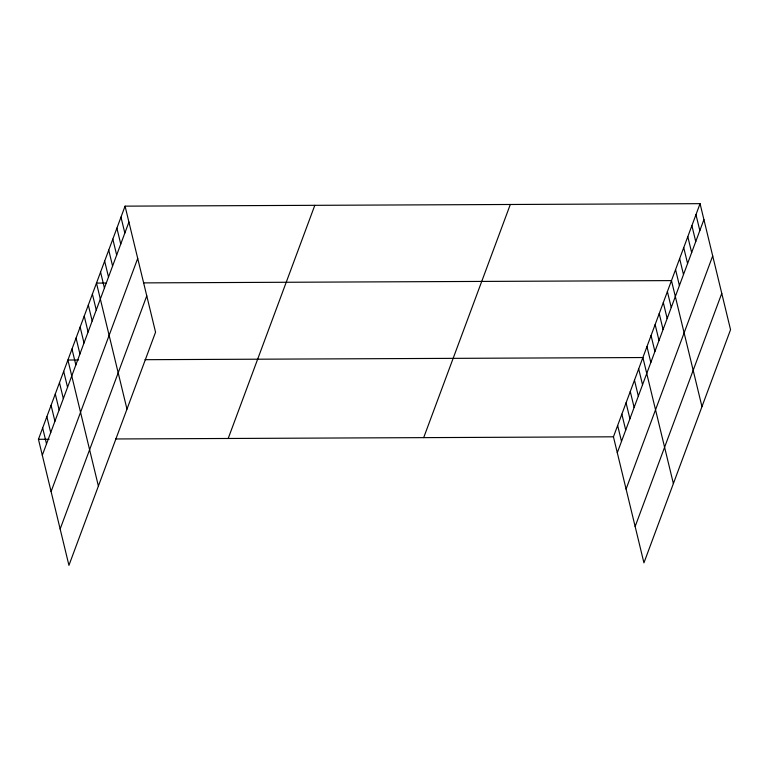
<?xml version="1.0" encoding="UTF-8"?>
<svg xmlns="http://www.w3.org/2000/svg" width="769" height="769" viewBox="0 0 769 769"><rect width="100%" height="100%" fill="white"/><g stroke="black" fill="none" stroke-linecap="round" stroke-linejoin="round"><path stroke-width="1.15" d="M125.068 206.15L155.559 332.189L68.941 565.34L38.45 439.301L125.068 206.15L700.059 203.66L730.55 329.699L643.932 562.85L613.441 436.811L700.059 203.66M42.305 455.229L128.923 222.078M51.1 491.564L137.709 258.422M60.155 529.005L146.773 295.854M228.201 438.474L314.809 205.323M423.69 437.628L510.308 204.477M617.296 452.739L703.914 219.598M626.081 489.084L712.7 255.933M635.146 526.515L721.764 293.364M105.968 283.05L96.481 283.088L126.972 409.127M143.918 282.886L671.472 280.598L701.962 406.638M78.573 359.979L67.903 360.027L98.394 486.066M144.985 359.69L642.894 357.537L673.384 483.586M38.45 439.301L49.12 439.253M115.533 438.964L613.441 436.811M695.974 214.657L699.828 230.585M691.889 225.644L695.743 241.581M687.803 236.631L691.658 252.568M683.728 247.628L687.582 263.556M679.642 258.615L683.497 274.552M675.557 269.611L679.412 285.539M667.386 291.595L671.241 307.523M663.311 302.582L667.165 318.52M659.225 313.569L663.08 329.507M655.14 324.566L658.995 340.504M651.055 335.553L654.909 351.491M646.969 346.55L650.824 362.478M638.683 368.86L642.538 384.798M634.473 380.184L638.328 396.122M630.272 391.508L634.127 407.445M626.062 402.841L629.917 418.769M621.852 414.164L625.706 430.092M617.651 425.488L621.506 441.416M120.983 217.137L124.838 233.074M116.898 228.133L120.752 244.061M112.812 239.121L116.667 255.058M108.737 250.117L112.591 266.045M104.651 261.104L108.506 277.042M100.566 272.101L104.421 288.029M92.395 294.075L96.25 310.013M88.32 305.072L92.174 321M84.234 316.059L88.089 331.997M80.149 327.056L84.004 342.984M76.064 338.043L79.918 353.98M71.978 349.039L75.843 364.967M63.692 371.35L67.547 387.288M59.482 382.674L63.337 398.611M55.281 393.997L59.136 409.935M51.071 405.321L54.926 421.258M46.861 416.644L50.716 432.582M42.66 427.977L46.515 443.905"/></g></svg>
